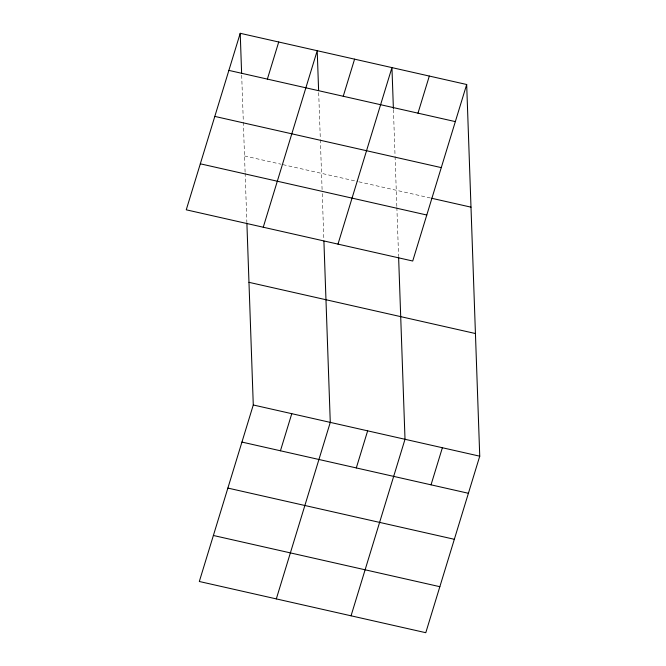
<?xml version="1.0" encoding="UTF-8"?>
<svg xmlns="http://www.w3.org/2000/svg" width="666" height="666" viewBox="0 0 666 666"><rect width="100%" height="100%" fill="white"/><g stroke="black" fill="none" stroke-linecap="round" stroke-linejoin="round"><path stroke-width="0.5" stroke-dasharray="3.33 2.5" d="M244.53 155.952L281.002 164.202M283.025 164.66L357.883 181.585M358.891 181.818L431.61 198.26M393.423 109.515L395.038 155.511M395.08 156.535L396.828 206.435M396.869 207.451L398.568 255.977M318.689 92.616L320.304 138.611M320.346 139.635L322.094 189.544M322.236 193.581L323.876 240.085M241.691 75.208L243.306 121.204M243.34 122.219L245.096 172.128M245.13 173.135L246.878 222.677"/><path stroke-width="1" d="M240.218 33.3L186.255 209.815L412.72 261.022L466.683 84.507L240.218 33.3L241.616 73.16M267.374 79.104L278.721 42.008M263.253 227.223L317.216 50.708L318.614 90.576M343.24 96.262L354.587 59.157M246.911 223.684L253.28 404.978L199.317 581.493L425.782 632.7L479.745 456.185L466.683 84.507M337.987 244.122L391.949 67.607L393.39 108.491M280.436 450.782L291.783 413.678M417.973 113.162L429.32 76.057M276.315 598.9L330.278 422.386L323.909 241.1M356.302 467.932L367.649 430.835M351.049 615.8L405.011 439.285L398.609 256.984M431.035 484.831L442.382 447.735M228.879 70.396L455.344 121.612M214.81 116.408L441.275 167.616M431.61 198.26L470.995 207.159M200.316 163.811L426.781 215.018M248.967 282.326L475.441 333.533M253.28 404.978L479.745 456.185M241.941 442.074L468.406 493.281M227.872 488.078L454.337 539.293M213.378 535.481L439.851 586.696"/></g></svg>
